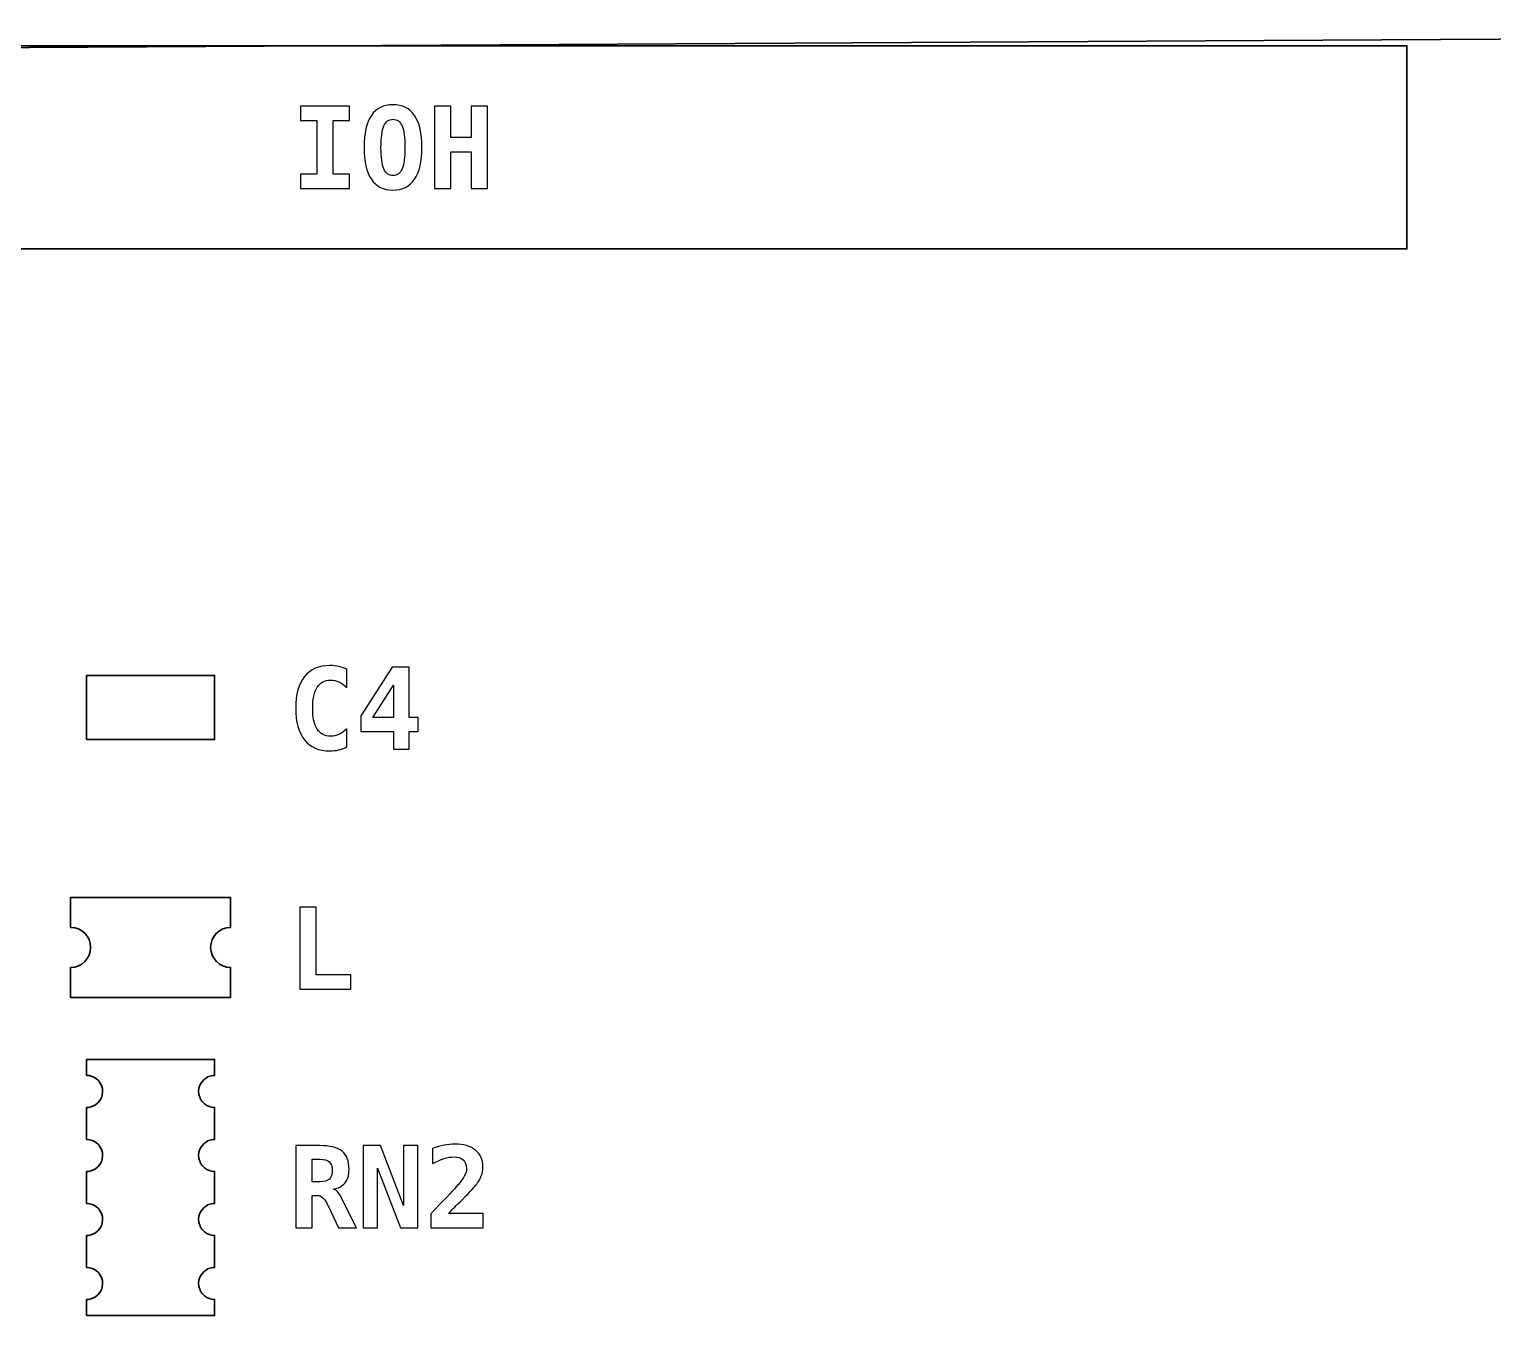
# Model space of a CAD drawing. Header units: centimetres. Extents: x -14.31 to -6.69, y -17.55 to -12.15.
# Drawn here: x -10.959 to -9.13, y -13.793 to -12.154 of the extents above; entities that cross this region are included whole.
import ezdxf

# ---------------------------------------------------------------- set-up
doc = ezdxf.new("R2010")
doc.units = ezdxf.units.CM
doc.header["$MEASUREMENT"] = 0
doc.layers.add('Layer 1', color=7, linetype='Continuous')

msp = doc.modelspace()

# ---------------------------------------------------------------- linework, layer by layer
at = {"layer": 'Layer 1', "color": 7, "lineweight": 35}
for points, knots in [([(-13.60478, -12.19155), (-13.60478, -12.19155), (-13.60478, -17.54618), (-13.60478, -17.54618), (-13.60478, -17.54618), (-13.60478, -17.54618), (-7.00326, -17.54618), (-7.00326, -17.54618), (-7.00326, -17.54618), (-7.00326, -17.54618), (-6.91925, -17.25396), (-6.91925, -17.25396), (-6.91925, -17.25396), (-6.91925, -17.25396), (-6.69233, -17.01606), (-6.69233, -17.01606), (-6.69233, -17.01606), (-6.69233, -17.01606), (-6.69233, -13.6785), (-6.69233, -13.6785), (-6.69233, -13.6785), (-6.69233, -13.6785), (-6.91782, -13.42932), (-6.91782, -13.42932), (-6.91782, -13.42932), (-6.91782, -13.42932), (-6.91782, -12.15382), (-6.91782, -12.15382), (-6.91782, -12.15382), (-6.91782, -12.15382), (-13.60478, -12.19155), (-13.60478, -12.19155)], [0, 0, 0, 0, 0.125, 0.125, 0.125, 0.125, 0.25, 0.25, 0.25, 0.25, 0.375, 0.375, 0.375, 0.375, 0.5, 0.5, 0.5, 0.5, 0.625, 0.625, 0.625, 0.625, 0.75, 0.75, 0.75, 0.75, 0.875, 0.875, 0.875, 0.875, 1, 1, 1, 1]), ([(-11.77767, -12.17444), (-11.77767, -12.17444), (-9.23767, -12.17444), (-9.23767, -12.17444), (-9.23767, -12.17444), (-9.23767, -12.17444), (-9.23767, -12.42844), (-9.23767, -12.42844), (-9.23767, -12.42844), (-9.23767, -12.42844), (-11.77767, -12.42844), (-11.77767, -12.42844), (-11.77767, -12.42844), (-11.77767, -12.42844), (-11.77767, -12.17444), (-11.77767, -12.17444)], [0, 0, 0, 0, 0.25, 0.25, 0.25, 0.25, 0.5, 0.5, 0.5, 0.5, 0.75, 0.75, 0.75, 0.75, 1, 1, 1, 1]), ([(-10.88767, -12.96144), (-10.88767, -12.96144), (-10.72767, -12.96144), (-10.72767, -12.96144), (-10.72767, -12.96144), (-10.72767, -12.96144), (-10.72767, -13.04144), (-10.72767, -13.04144), (-10.72767, -13.04144), (-10.72767, -13.04144), (-10.88767, -13.04144), (-10.88767, -13.04144), (-10.88767, -13.04144), (-10.88767, -13.04144), (-10.88767, -12.96144), (-10.88767, -12.96144)], [0, 0, 0, 0, 0.25, 0.25, 0.25, 0.25, 0.5, 0.5, 0.5, 0.5, 0.75, 0.75, 0.75, 0.75, 1, 1, 1, 1]), ([(-10.90767, -13.23894), (-10.90767, -13.23894), (-10.70767, -13.23894), (-10.70767, -13.23894), (-10.70767, -13.23894), (-10.70767, -13.23894), (-10.70767, -13.27645), (-10.70767, -13.27645), (-10.70767, -13.27645), (-10.72148, -13.27646), (-10.73267, -13.28764), (-10.73267, -13.30145), (-10.73267, -13.30145), (-10.73267, -13.31525), (-10.72148, -13.32644), (-10.70767, -13.32645), (-10.70767, -13.32645), (-10.70767, -13.32645), (-10.70767, -13.36394), (-10.70767, -13.36394), (-10.70767, -13.36394), (-10.70767, -13.36394), (-10.90767, -13.36394), (-10.90767, -13.36394), (-10.90767, -13.36394), (-10.90767, -13.36394), (-10.90767, -13.32645), (-10.90767, -13.32645), (-10.90767, -13.32645), (-10.90767, -13.32645), (-10.90766, -13.32645), (-10.90766, -13.32645), (-10.90766, -13.32645), (-10.89386, -13.32645), (-10.88267, -13.31525), (-10.88267, -13.30145), (-10.88267, -13.30145), (-10.88267, -13.28764), (-10.89386, -13.27645), (-10.90766, -13.27645), (-10.90766, -13.27645), (-10.90766, -13.27645), (-10.90767, -13.27645), (-10.90767, -13.27645), (-10.90767, -13.27645), (-10.90767, -13.27645), (-10.90767, -13.23894), (-10.90767, -13.23894)], [0, 0, 0, 0, 0.0833333, 0.0833333, 0.0833333, 0.0833333, 0.1666667, 0.1666667, 0.1666667, 0.1666667, 0.25, 0.25, 0.25, 0.25, 0.3333333, 0.3333333, 0.3333333, 0.3333333, 0.4166667, 0.4166667, 0.4166667, 0.4166667, 0.5, 0.5, 0.5, 0.5, 0.5833333, 0.5833333, 0.5833333, 0.5833333, 0.6666667, 0.6666667, 0.6666667, 0.6666667, 0.75, 0.75, 0.75, 0.75, 0.8333333, 0.8333333, 0.8333333, 0.8333333, 0.9166667, 0.9166667, 0.9166667, 0.9166667, 1, 1, 1, 1])]:
    msp.add_open_spline(points, degree=3, knots=knots, dxfattribs=at)
at = {"layer": 'Layer 1', "color": 250}
for points, knots in [([(-10.62042, -12.26786), (-10.62042, -12.26786), (-10.62042, -12.24994), (-10.62042, -12.24994), (-10.62042, -12.24994), (-10.62042, -12.24994), (-10.55918, -12.24994), (-10.55918, -12.24994), (-10.55918, -12.24994), (-10.55918, -12.24994), (-10.55918, -12.26786), (-10.55918, -12.26786), (-10.55918, -12.26786), (-10.55918, -12.26786), (-10.57964, -12.26786), (-10.57964, -12.26786), (-10.57964, -12.26786), (-10.57964, -12.26786), (-10.57964, -12.33489), (-10.57964, -12.33489), (-10.57964, -12.33489), (-10.57964, -12.33489), (-10.55918, -12.33489), (-10.55918, -12.33489), (-10.55918, -12.33489), (-10.55918, -12.33489), (-10.55918, -12.35281), (-10.55918, -12.35281), (-10.55918, -12.35281), (-10.55918, -12.35281), (-10.62042, -12.35281), (-10.62042, -12.35281), (-10.62042, -12.35281), (-10.62042, -12.35281), (-10.62042, -12.33489), (-10.62042, -12.33489), (-10.62042, -12.33489), (-10.62042, -12.33489), (-10.59996, -12.33489), (-10.59996, -12.33489), (-10.59996, -12.33489), (-10.59996, -12.33489), (-10.59996, -12.26786), (-10.59996, -12.26786), (-10.59996, -12.26786), (-10.59996, -12.26786), (-10.62042, -12.26786), (-10.62042, -12.26786)], [0, 0, 0, 0, 0.0833333, 0.0833333, 0.0833333, 0.0833333, 0.1666667, 0.1666667, 0.1666667, 0.1666667, 0.25, 0.25, 0.25, 0.25, 0.3333333, 0.3333333, 0.3333333, 0.3333333, 0.4166667, 0.4166667, 0.4166667, 0.4166667, 0.5, 0.5, 0.5, 0.5, 0.5833333, 0.5833333, 0.5833333, 0.5833333, 0.6666667, 0.6666667, 0.6666667, 0.6666667, 0.75, 0.75, 0.75, 0.75, 0.8333333, 0.8333333, 0.8333333, 0.8333333, 0.9166667, 0.9166667, 0.9166667, 0.9166667, 1, 1, 1, 1]), ([(-10.54097, -12.30147), (-10.54097, -12.28388), (-10.53794, -12.27059), (-10.53184, -12.26158), (-10.53184, -12.26158), (-10.52575, -12.25257), (-10.51677, -12.24808), (-10.50487, -12.24808), (-10.50487, -12.24808), (-10.49292, -12.24808), (-10.48391, -12.25257), (-10.47782, -12.26158), (-10.47782, -12.26158), (-10.47173, -12.27059), (-10.4687, -12.28388), (-10.4687, -12.30147), (-10.4687, -12.30147), (-10.4687, -12.31904), (-10.47173, -12.3323), (-10.47782, -12.34131), (-10.47782, -12.34131), (-10.48391, -12.35032), (-10.49292, -12.35481), (-10.50487, -12.35481), (-10.50487, -12.35481), (-10.51677, -12.35481), (-10.52575, -12.35032), (-10.53184, -12.34131), (-10.53184, -12.34131), (-10.53794, -12.3323), (-10.54097, -12.31904), (-10.54097, -12.30147)], [0, 0, 0, 0, 0.125, 0.125, 0.125, 0.125, 0.25, 0.25, 0.25, 0.25, 0.375, 0.375, 0.375, 0.375, 0.5, 0.5, 0.5, 0.5, 0.625, 0.625, 0.625, 0.625, 0.75, 0.75, 0.75, 0.75, 0.875, 0.875, 0.875, 0.875, 1, 1, 1, 1]), ([(-10.45294, -12.24994), (-10.45294, -12.24994), (-10.43262, -12.24994), (-10.43262, -12.24994), (-10.43262, -12.24994), (-10.43262, -12.24994), (-10.43262, -12.28915), (-10.43262, -12.28915), (-10.43262, -12.28915), (-10.43262, -12.28915), (-10.40717, -12.28915), (-10.40717, -12.28915), (-10.40717, -12.28915), (-10.40717, -12.28915), (-10.40717, -12.24994), (-10.40717, -12.24994), (-10.40717, -12.24994), (-10.40717, -12.24994), (-10.38685, -12.24994), (-10.38685, -12.24994), (-10.38685, -12.24994), (-10.38685, -12.24994), (-10.38685, -12.35281), (-10.38685, -12.35281), (-10.38685, -12.35281), (-10.38685, -12.35281), (-10.40717, -12.35281), (-10.40717, -12.35281), (-10.40717, -12.35281), (-10.40717, -12.35281), (-10.40717, -12.30707), (-10.40717, -12.30707), (-10.40717, -12.30707), (-10.40717, -12.30707), (-10.43262, -12.30707), (-10.43262, -12.30707), (-10.43262, -12.30707), (-10.43262, -12.30707), (-10.43262, -12.35281), (-10.43262, -12.35281), (-10.43262, -12.35281), (-10.43262, -12.35281), (-10.45294, -12.35281), (-10.45294, -12.35281), (-10.45294, -12.35281), (-10.45294, -12.35281), (-10.45294, -12.24994), (-10.45294, -12.24994)], [0, 0, 0, 0, 0.0833333, 0.0833333, 0.0833333, 0.0833333, 0.1666667, 0.1666667, 0.1666667, 0.1666667, 0.25, 0.25, 0.25, 0.25, 0.3333333, 0.3333333, 0.3333333, 0.3333333, 0.4166667, 0.4166667, 0.4166667, 0.4166667, 0.5, 0.5, 0.5, 0.5, 0.5833333, 0.5833333, 0.5833333, 0.5833333, 0.6666667, 0.6666667, 0.6666667, 0.6666667, 0.75, 0.75, 0.75, 0.75, 0.8333333, 0.8333333, 0.8333333, 0.8333333, 0.9166667, 0.9166667, 0.9166667, 0.9166667, 1, 1, 1, 1]), ([(-10.50487, -12.26633), (-10.51007, -12.26633), (-10.51385, -12.26911), (-10.51625, -12.27464), (-10.51625, -12.27464), (-10.51863, -12.28019), (-10.51983, -12.28912), (-10.51983, -12.30147), (-10.51983, -12.30147), (-10.51983, -12.31379), (-10.51863, -12.32271), (-10.51625, -12.32826), (-10.51625, -12.32826), (-10.51385, -12.33378), (-10.51007, -12.33656), (-10.50487, -12.33656), (-10.50487, -12.33656), (-10.49962, -12.33656), (-10.49581, -12.33378), (-10.49342, -12.32826), (-10.49342, -12.32826), (-10.49104, -12.32271), (-10.48984, -12.31379), (-10.48984, -12.30147), (-10.48984, -12.30147), (-10.48984, -12.28912), (-10.49104, -12.28019), (-10.49342, -12.27464), (-10.49342, -12.27464), (-10.49581, -12.26911), (-10.49962, -12.26633), (-10.50487, -12.26633)], [0, 0, 0, 0, 0.125, 0.125, 0.125, 0.125, 0.25, 0.25, 0.25, 0.25, 0.375, 0.375, 0.375, 0.375, 0.5, 0.5, 0.5, 0.5, 0.625, 0.625, 0.625, 0.625, 0.75, 0.75, 0.75, 0.75, 0.875, 0.875, 0.875, 0.875, 1, 1, 1, 1]), ([(-10.56229, -13.05085), (-10.56551, -13.05249), (-10.56887, -13.05374), (-10.57242, -13.05456), (-10.57242, -13.05456), (-10.57595, -13.05539), (-10.57967, -13.05581), (-10.58357, -13.05581), (-10.58357, -13.05581), (-10.59745, -13.05581), (-10.60805, -13.05125), (-10.61534, -13.0421), (-10.61534, -13.0421), (-10.62266, -13.03295), (-10.6263, -13.01976), (-10.6263, -13.00247), (-10.6263, -13.00247), (-10.6263, -12.98516), (-10.62266, -12.97194), (-10.61534, -12.96279), (-10.61534, -12.96279), (-10.60805, -12.95365), (-10.59745, -12.94908), (-10.58357, -12.94908), (-10.58357, -12.94908), (-10.57967, -12.94908), (-10.57593, -12.94951), (-10.57235, -12.95033), (-10.57235, -12.95033), (-10.56875, -12.95115), (-10.56542, -12.9524), (-10.56229, -12.95405), (-10.56229, -12.95405), (-10.56229, -12.95405), (-10.56229, -12.97665), (-10.56229, -12.97665), (-10.56229, -12.97665), (-10.56577, -12.97342), (-10.56918, -12.97107), (-10.57245, -12.96957), (-10.57245, -12.96957), (-10.57574, -12.96809), (-10.57913, -12.96733), (-10.58263, -12.96733), (-10.58263, -12.96733), (-10.59006, -12.96733), (-10.59568, -12.9703), (-10.59947, -12.9762), (-10.59947, -12.9762), (-10.60326, -12.9821), (-10.60516, -12.99085), (-10.60516, -13.00247), (-10.60516, -13.00247), (-10.60516, -13.01406), (-10.60326, -13.02279), (-10.59947, -13.02869), (-10.59947, -13.02869), (-10.59568, -13.0346), (-10.59006, -13.03756), (-10.58263, -13.03756), (-10.58263, -13.03756), (-10.57913, -13.03756), (-10.57574, -13.03681), (-10.57245, -13.03532), (-10.57245, -13.03532), (-10.56918, -13.03382), (-10.56577, -13.03147), (-10.56229, -13.02825), (-10.56229, -13.02825), (-10.56229, -13.02825), (-10.56229, -13.05085), (-10.56229, -13.05085)], [0, 0, 0, 0, 0.0555556, 0.0555556, 0.0555556, 0.0555556, 0.1111111, 0.1111111, 0.1111111, 0.1111111, 0.1666667, 0.1666667, 0.1666667, 0.1666667, 0.2222222, 0.2222222, 0.2222222, 0.2222222, 0.2777778, 0.2777778, 0.2777778, 0.2777778, 0.3333333, 0.3333333, 0.3333333, 0.3333333, 0.3888889, 0.3888889, 0.3888889, 0.3888889, 0.4444444, 0.4444444, 0.4444444, 0.4444444, 0.5, 0.5, 0.5, 0.5, 0.5555556, 0.5555556, 0.5555556, 0.5555556, 0.6111111, 0.6111111, 0.6111111, 0.6111111, 0.6666667, 0.6666667, 0.6666667, 0.6666667, 0.7222222, 0.7222222, 0.7222222, 0.7222222, 0.7777778, 0.7777778, 0.7777778, 0.7777778, 0.8333333, 0.8333333, 0.8333333, 0.8333333, 0.8888889, 0.8888889, 0.8888889, 0.8888889, 0.9444444, 0.9444444, 0.9444444, 0.9444444, 1, 1, 1, 1]), ([(-10.50577, -12.95094), (-10.50577, -12.95094), (-10.48449, -12.95094), (-10.48449, -12.95094), (-10.48449, -12.95094), (-10.48449, -12.95094), (-10.48449, -13.01418), (-10.48449, -13.01418), (-10.48449, -13.01418), (-10.48449, -13.01418), (-10.4732, -13.01418), (-10.4732, -13.01418), (-10.4732, -13.01418), (-10.4732, -13.01418), (-10.4732, -13.03161), (-10.4732, -13.03161), (-10.4732, -13.03161), (-10.4732, -13.03161), (-10.48449, -13.03161), (-10.48449, -13.03161), (-10.48449, -13.03161), (-10.48449, -13.03161), (-10.48449, -13.05381), (-10.48449, -13.05381), (-10.48449, -13.05381), (-10.48449, -13.05381), (-10.50398, -13.05381), (-10.50398, -13.05381), (-10.50398, -13.05381), (-10.50398, -13.05381), (-10.50398, -13.03161), (-10.50398, -13.03161), (-10.50398, -13.03161), (-10.50398, -13.03161), (-10.54479, -13.03161), (-10.54479, -13.03161), (-10.54479, -13.03161), (-10.54479, -13.03161), (-10.54479, -13.0119), (-10.54479, -13.0119), (-10.54479, -13.0119), (-10.54479, -13.0119), (-10.50577, -12.95094), (-10.50577, -12.95094)], [0, 0, 0, 0, 0.0909091, 0.0909091, 0.0909091, 0.0909091, 0.1818182, 0.1818182, 0.1818182, 0.1818182, 0.2727273, 0.2727273, 0.2727273, 0.2727273, 0.3636364, 0.3636364, 0.3636364, 0.3636364, 0.4545455, 0.4545455, 0.4545455, 0.4545455, 0.5454545, 0.5454545, 0.5454545, 0.5454545, 0.6363636, 0.6363636, 0.6363636, 0.6363636, 0.7272727, 0.7272727, 0.7272727, 0.7272727, 0.8181818, 0.8181818, 0.8181818, 0.8181818, 0.9090909, 0.9090909, 0.9090909, 0.9090909, 1, 1, 1, 1]), ([(-10.50398, -12.97354), (-10.50398, -12.97354), (-10.52997, -13.01418), (-10.52997, -13.01418), (-10.52997, -13.01418), (-10.52997, -13.01418), (-10.50398, -13.01418), (-10.50398, -13.01418), (-10.50398, -13.01418), (-10.50398, -13.01418), (-10.50398, -12.97354), (-10.50398, -12.97354)], [0, 0, 0, 0, 0.3333333, 0.3333333, 0.3333333, 0.3333333, 0.6666667, 0.6666667, 0.6666667, 0.6666667, 1, 1, 1, 1]), ([(-10.62127, -13.35381), (-10.62127, -13.35381), (-10.62127, -13.25094), (-10.62127, -13.25094), (-10.62127, -13.25094), (-10.62127, -13.25094), (-10.60095, -13.25094), (-10.60095, -13.25094), (-10.60095, -13.25094), (-10.60095, -13.25094), (-10.60095, -13.33589), (-10.60095, -13.33589), (-10.60095, -13.33589), (-10.60095, -13.33589), (-10.55747, -13.33589), (-10.55747, -13.33589), (-10.55747, -13.33589), (-10.55747, -13.33589), (-10.55747, -13.35381), (-10.55747, -13.35381), (-10.55747, -13.35381), (-10.55747, -13.35381), (-10.62127, -13.35381), (-10.62127, -13.35381)], [0, 0, 0, 0, 0.1666667, 0.1666667, 0.1666667, 0.1666667, 0.3333333, 0.3333333, 0.3333333, 0.3333333, 0.5, 0.5, 0.5, 0.5, 0.6666667, 0.6666667, 0.6666667, 0.6666667, 0.8333333, 0.8333333, 0.8333333, 0.8333333, 1, 1, 1, 1]), ([(-10.57975, -13.60343), (-10.57773, -13.60383), (-10.57597, -13.6048), (-10.57448, -13.6063), (-10.57448, -13.6063), (-10.57298, -13.60779), (-10.57117, -13.6107), (-10.569, -13.61501), (-10.569, -13.61501), (-10.569, -13.61501), (-10.55038, -13.652), (-10.55038, -13.652), (-10.55038, -13.652), (-10.55038, -13.652), (-10.57272, -13.652), (-10.57272, -13.652), (-10.57272, -13.652), (-10.57272, -13.652), (-10.58511, -13.62604), (-10.58511, -13.62604), (-10.58511, -13.62604), (-10.58549, -13.62531), (-10.58599, -13.6243), (-10.58657, -13.623), (-10.58657, -13.623), (-10.59019, -13.61524), (-10.59448, -13.61136), (-10.59939, -13.61136), (-10.59939, -13.61136), (-10.59939, -13.61136), (-10.60586, -13.61136), (-10.60586, -13.61136), (-10.60586, -13.61136), (-10.60586, -13.61136), (-10.60586, -13.652), (-10.60586, -13.652), (-10.60586, -13.652), (-10.60586, -13.652), (-10.62618, -13.652), (-10.62618, -13.652), (-10.62618, -13.652), (-10.62618, -13.652), (-10.62618, -13.54913), (-10.62618, -13.54913), (-10.62618, -13.54913), (-10.62618, -13.54913), (-10.59683, -13.54913), (-10.59683, -13.54913), (-10.59683, -13.54913), (-10.58361, -13.54913), (-10.57411, -13.55148), (-10.56835, -13.55616), (-10.56835, -13.55616), (-10.56258, -13.56084), (-10.55969, -13.56846), (-10.55969, -13.57905), (-10.55969, -13.57905), (-10.55969, -13.5861), (-10.56141, -13.59175), (-10.56487, -13.59593), (-10.56487, -13.59593), (-10.5683, -13.6001), (-10.57326, -13.60261), (-10.57975, -13.60343)], [0, 0, 0, 0, 0.0625, 0.0625, 0.0625, 0.0625, 0.125, 0.125, 0.125, 0.125, 0.1875, 0.1875, 0.1875, 0.1875, 0.25, 0.25, 0.25, 0.25, 0.3125, 0.3125, 0.3125, 0.3125, 0.375, 0.375, 0.375, 0.375, 0.4375, 0.4375, 0.4375, 0.4375, 0.5, 0.5, 0.5, 0.5, 0.5625, 0.5625, 0.5625, 0.5625, 0.625, 0.625, 0.625, 0.625, 0.6875, 0.6875, 0.6875, 0.6875, 0.75, 0.75, 0.75, 0.75, 0.8125, 0.8125, 0.8125, 0.8125, 0.875, 0.875, 0.875, 0.875, 0.9375, 0.9375, 0.9375, 0.9375, 1, 1, 1, 1]), ([(-10.54219, -13.54913), (-10.54219, -13.54913), (-10.52034, -13.54913), (-10.52034, -13.54913), (-10.52034, -13.54913), (-10.52034, -13.54913), (-10.4917, -13.6239), (-10.4917, -13.6239), (-10.4917, -13.6239), (-10.4917, -13.6239), (-10.4917, -13.54913), (-10.4917, -13.54913), (-10.4917, -13.54913), (-10.4917, -13.54913), (-10.47378, -13.54913), (-10.47378, -13.54913), (-10.47378, -13.54913), (-10.47378, -13.54913), (-10.47378, -13.652), (-10.47378, -13.652), (-10.47378, -13.652), (-10.47378, -13.652), (-10.49548, -13.652), (-10.49548, -13.652), (-10.49548, -13.652), (-10.49548, -13.652), (-10.52427, -13.57724), (-10.52427, -13.57724), (-10.52427, -13.57724), (-10.52427, -13.57724), (-10.52427, -13.652), (-10.52427, -13.652), (-10.52427, -13.652), (-10.52427, -13.652), (-10.54219, -13.652), (-10.54219, -13.652), (-10.54219, -13.652), (-10.54219, -13.652), (-10.54219, -13.54913), (-10.54219, -13.54913)], [0, 0, 0, 0, 0.1, 0.1, 0.1, 0.1, 0.2, 0.2, 0.2, 0.2, 0.3, 0.3, 0.3, 0.3, 0.4, 0.4, 0.4, 0.4, 0.5, 0.5, 0.5, 0.5, 0.6, 0.6, 0.6, 0.6, 0.7, 0.7, 0.7, 0.7, 0.8, 0.8, 0.8, 0.8, 0.9, 0.9, 0.9, 0.9, 1, 1, 1, 1]), ([(-10.43556, -13.63408), (-10.43556, -13.63408), (-10.39221, -13.63408), (-10.39221, -13.63408), (-10.39221, -13.63408), (-10.39221, -13.63408), (-10.39221, -13.652), (-10.39221, -13.652), (-10.39221, -13.652), (-10.39221, -13.652), (-10.45752, -13.652), (-10.45752, -13.652), (-10.45752, -13.652), (-10.45752, -13.652), (-10.45752, -13.63462), (-10.45752, -13.63462), (-10.45752, -13.63462), (-10.45752, -13.63462), (-10.44649, -13.62293), (-10.44649, -13.62293), (-10.44649, -13.62293), (-10.43342, -13.60901), (-10.42547, -13.60045), (-10.42267, -13.59723), (-10.42267, -13.59723), (-10.41924, -13.59327), (-10.41674, -13.58977), (-10.41524, -13.58671), (-10.41524, -13.58671), (-10.41371, -13.58366), (-10.41296, -13.58065), (-10.41296, -13.57766), (-10.41296, -13.57766), (-10.41296, -13.57307), (-10.41434, -13.56952), (-10.41712, -13.56703), (-10.41712, -13.56703), (-10.41989, -13.56451), (-10.42385, -13.56327), (-10.42893, -13.56327), (-10.42893, -13.56327), (-10.43257, -13.56327), (-10.43664, -13.56399), (-10.44116, -13.56543), (-10.44116, -13.56543), (-10.44569, -13.56689), (-10.4504, -13.56898), (-10.45531, -13.57173), (-10.45531, -13.57173), (-10.45531, -13.57173), (-10.45531, -13.55278), (-10.45531, -13.55278), (-10.45531, -13.55278), (-10.4504, -13.55099), (-10.4456, -13.54962), (-10.44087, -13.54868), (-10.44087, -13.54868), (-10.43617, -13.54774), (-10.43165, -13.54727), (-10.42735, -13.54727), (-10.42735, -13.54727), (-10.41646, -13.54727), (-10.4079, -13.54981), (-10.40169, -13.55489), (-10.40169, -13.55489), (-10.39546, -13.55995), (-10.39236, -13.56689), (-10.39236, -13.57566), (-10.39236, -13.57566), (-10.39236, -13.5797), (-10.39304, -13.58349), (-10.39438, -13.58702), (-10.39438, -13.58702), (-10.39574, -13.59057), (-10.39807, -13.5945), (-10.40139, -13.5988), (-10.40139, -13.5988), (-10.40381, -13.60193), (-10.41049, -13.60896), (-10.42142, -13.6199), (-10.42142, -13.6199), (-10.42735, -13.6258), (-10.43205, -13.63055), (-10.43556, -13.63408)], [0, 0, 0, 0, 0.047619, 0.047619, 0.047619, 0.047619, 0.0952381, 0.0952381, 0.0952381, 0.0952381, 0.1428571, 0.1428571, 0.1428571, 0.1428571, 0.1904762, 0.1904762, 0.1904762, 0.1904762, 0.2380952, 0.2380952, 0.2380952, 0.2380952, 0.2857143, 0.2857143, 0.2857143, 0.2857143, 0.3333333, 0.3333333, 0.3333333, 0.3333333, 0.3809524, 0.3809524, 0.3809524, 0.3809524, 0.4285714, 0.4285714, 0.4285714, 0.4285714, 0.4761905, 0.4761905, 0.4761905, 0.4761905, 0.5238095, 0.5238095, 0.5238095, 0.5238095, 0.5714286, 0.5714286, 0.5714286, 0.5714286, 0.6190476, 0.6190476, 0.6190476, 0.6190476, 0.6666667, 0.6666667, 0.6666667, 0.6666667, 0.7142857, 0.7142857, 0.7142857, 0.7142857, 0.7619048, 0.7619048, 0.7619048, 0.7619048, 0.8095238, 0.8095238, 0.8095238, 0.8095238, 0.8571429, 0.8571429, 0.8571429, 0.8571429, 0.9047619, 0.9047619, 0.9047619, 0.9047619, 0.952381, 0.952381, 0.952381, 0.952381, 1, 1, 1, 1]), ([(-10.60586, -13.56623), (-10.60586, -13.56623), (-10.60586, -13.59426), (-10.60586, -13.59426), (-10.60586, -13.59426), (-10.60586, -13.59426), (-10.59629, -13.59426), (-10.59629, -13.59426), (-10.59629, -13.59426), (-10.59074, -13.59426), (-10.58674, -13.59318), (-10.58434, -13.59099), (-10.58434, -13.59099), (-10.58192, -13.58881), (-10.58072, -13.58521), (-10.58072, -13.58022), (-10.58072, -13.58022), (-10.58072, -13.57521), (-10.58192, -13.57161), (-10.58429, -13.56947), (-10.58429, -13.56947), (-10.58669, -13.56731), (-10.59069, -13.56623), (-10.59629, -13.56623), (-10.59629, -13.56623), (-10.59629, -13.56623), (-10.60586, -13.56623), (-10.60586, -13.56623)], [0, 0, 0, 0, 0.1428571, 0.1428571, 0.1428571, 0.1428571, 0.2857143, 0.2857143, 0.2857143, 0.2857143, 0.4285714, 0.4285714, 0.4285714, 0.4285714, 0.5714286, 0.5714286, 0.5714286, 0.5714286, 0.7142857, 0.7142857, 0.7142857, 0.7142857, 0.8571429, 0.8571429, 0.8571429, 0.8571429, 1, 1, 1, 1])]:
    msp.add_open_spline(points, degree=3, knots=knots, dxfattribs=at)
at = {"layer": 'Layer 1', "color": 250, "lineweight": 35}
msp.add_open_spline([(-10.88767, -13.76144), (-10.88767, -13.76144), (-10.88767, -13.74145), (-10.88767, -13.74145), (-10.88767, -13.74145), (-10.88642, -13.74145), (-10.88515, -13.74133), (-10.88387, -13.74108), (-10.88387, -13.74108), (-10.87302, -13.73898), (-10.86593, -13.72848), (-10.86803, -13.71763), (-10.86803, -13.71763), (-10.86988, -13.70808), (-10.87827, -13.70143), (-10.88767, -13.70144), (-10.88767, -13.70144), (-10.88767, -13.70144), (-10.88767, -13.66145), (-10.88767, -13.66145), (-10.88767, -13.66145), (-10.88642, -13.66145), (-10.88515, -13.66133), (-10.88387, -13.66108), (-10.88387, -13.66108), (-10.87302, -13.65898), (-10.86593, -13.64848), (-10.86803, -13.63763), (-10.86803, -13.63763), (-10.86988, -13.62808), (-10.87827, -13.62143), (-10.88767, -13.62144), (-10.88767, -13.62144), (-10.88767, -13.62144), (-10.88767, -13.58145), (-10.88767, -13.58145), (-10.88767, -13.58145), (-10.88642, -13.58145), (-10.88514, -13.58133), (-10.88386, -13.58108), (-10.88386, -13.58108), (-10.87302, -13.57898), (-10.86593, -13.56848), (-10.86804, -13.55763), (-10.86804, -13.55763), (-10.86989, -13.54808), (-10.87827, -13.54143), (-10.88767, -13.54145), (-10.88767, -13.54145), (-10.88767, -13.54145), (-10.88767, -13.50145), (-10.88767, -13.50145), (-10.88767, -13.50145), (-10.88642, -13.50145), (-10.88515, -13.50133), (-10.88387, -13.50108), (-10.88387, -13.50108), (-10.87302, -13.49898), (-10.86593, -13.48848), (-10.86803, -13.47763), (-10.86803, -13.47763), (-10.86988, -13.46808), (-10.87827, -13.46143), (-10.88767, -13.46144), (-10.88767, -13.46144), (-10.88767, -13.46144), (-10.88767, -13.44144), (-10.88767, -13.44144), (-10.88767, -13.44144), (-10.88767, -13.44144), (-10.72767, -13.44144), (-10.72767, -13.44144), (-10.72767, -13.44144), (-10.72767, -13.44144), (-10.72767, -13.46144), (-10.72767, -13.46144), (-10.72767, -13.46144), (-10.72893, -13.46144), (-10.7302, -13.46156), (-10.73148, -13.46181), (-10.73148, -13.46181), (-10.74231, -13.46391), (-10.7494, -13.47441), (-10.7473, -13.48525), (-10.7473, -13.48525), (-10.74545, -13.49481), (-10.73706, -13.50146), (-10.72767, -13.50145), (-10.72767, -13.50145), (-10.72767, -13.50145), (-10.72767, -13.54144), (-10.72767, -13.54144), (-10.72767, -13.54144), (-10.72893, -13.54144), (-10.7302, -13.54156), (-10.73148, -13.54181), (-10.73148, -13.54181), (-10.74231, -13.54391), (-10.7494, -13.55441), (-10.7473, -13.56525), (-10.7473, -13.56525), (-10.74545, -13.57481), (-10.73706, -13.58146), (-10.72767, -13.58145), (-10.72767, -13.58145), (-10.72767, -13.58145), (-10.72767, -13.62144), (-10.72767, -13.62144), (-10.72767, -13.62144), (-10.72893, -13.62144), (-10.7302, -13.62156), (-10.73148, -13.62181), (-10.73148, -13.62181), (-10.74231, -13.62391), (-10.7494, -13.63441), (-10.7473, -13.64525), (-10.7473, -13.64525), (-10.74545, -13.65481), (-10.73706, -13.66146), (-10.72767, -13.66145), (-10.72767, -13.66145), (-10.72767, -13.66145), (-10.72767, -13.70144), (-10.72767, -13.70144), (-10.72767, -13.70144), (-10.72893, -13.70144), (-10.7302, -13.70156), (-10.73148, -13.70181), (-10.73148, -13.70181), (-10.74231, -13.70391), (-10.7494, -13.71441), (-10.7473, -13.72525), (-10.7473, -13.72525), (-10.74545, -13.73481), (-10.73706, -13.74146), (-10.72767, -13.74145), (-10.72767, -13.74145), (-10.72767, -13.74145), (-10.72767, -13.76144), (-10.72767, -13.76144), (-10.72767, -13.76144), (-10.72767, -13.76144), (-10.88767, -13.76144), (-10.88767, -13.76144)], degree=3, knots=[0, 0, 0, 0, 0.0277778, 0.0277778, 0.0277778, 0.0277778, 0.0555556, 0.0555556, 0.0555556, 0.0555556, 0.0833333, 0.0833333, 0.0833333, 0.0833333, 0.1111111, 0.1111111, 0.1111111, 0.1111111, 0.1388889, 0.1388889, 0.1388889, 0.1388889, 0.1666667, 0.1666667, 0.1666667, 0.1666667, 0.1944444, 0.1944444, 0.1944444, 0.1944444, 0.2222222, 0.2222222, 0.2222222, 0.2222222, 0.25, 0.25, 0.25, 0.25, 0.2777778, 0.2777778, 0.2777778, 0.2777778, 0.3055556, 0.3055556, 0.3055556, 0.3055556, 0.3333333, 0.3333333, 0.3333333, 0.3333333, 0.3611111, 0.3611111, 0.3611111, 0.3611111, 0.3888889, 0.3888889, 0.3888889, 0.3888889, 0.4166667, 0.4166667, 0.4166667, 0.4166667, 0.4444444, 0.4444444, 0.4444444, 0.4444444, 0.4722222, 0.4722222, 0.4722222, 0.4722222, 0.5, 0.5, 0.5, 0.5, 0.5277778, 0.5277778, 0.5277778, 0.5277778, 0.5555556, 0.5555556, 0.5555556, 0.5555556, 0.5833333, 0.5833333, 0.5833333, 0.5833333, 0.6111111, 0.6111111, 0.6111111, 0.6111111, 0.6388889, 0.6388889, 0.6388889, 0.6388889, 0.6666667, 0.6666667, 0.6666667, 0.6666667, 0.6944444, 0.6944444, 0.6944444, 0.6944444, 0.7222222, 0.7222222, 0.7222222, 0.7222222, 0.75, 0.75, 0.75, 0.75, 0.7777778, 0.7777778, 0.7777778, 0.7777778, 0.8055556, 0.8055556, 0.8055556, 0.8055556, 0.8333333, 0.8333333, 0.8333333, 0.8333333, 0.8611111, 0.8611111, 0.8611111, 0.8611111, 0.8888889, 0.8888889, 0.8888889, 0.8888889, 0.9166667, 0.9166667, 0.9166667, 0.9166667, 0.9444444, 0.9444444, 0.9444444, 0.9444444, 0.9722222, 0.9722222, 0.9722222, 0.9722222, 1, 1, 1, 1], dxfattribs=at)

doc.saveas('drawing.dxf')
